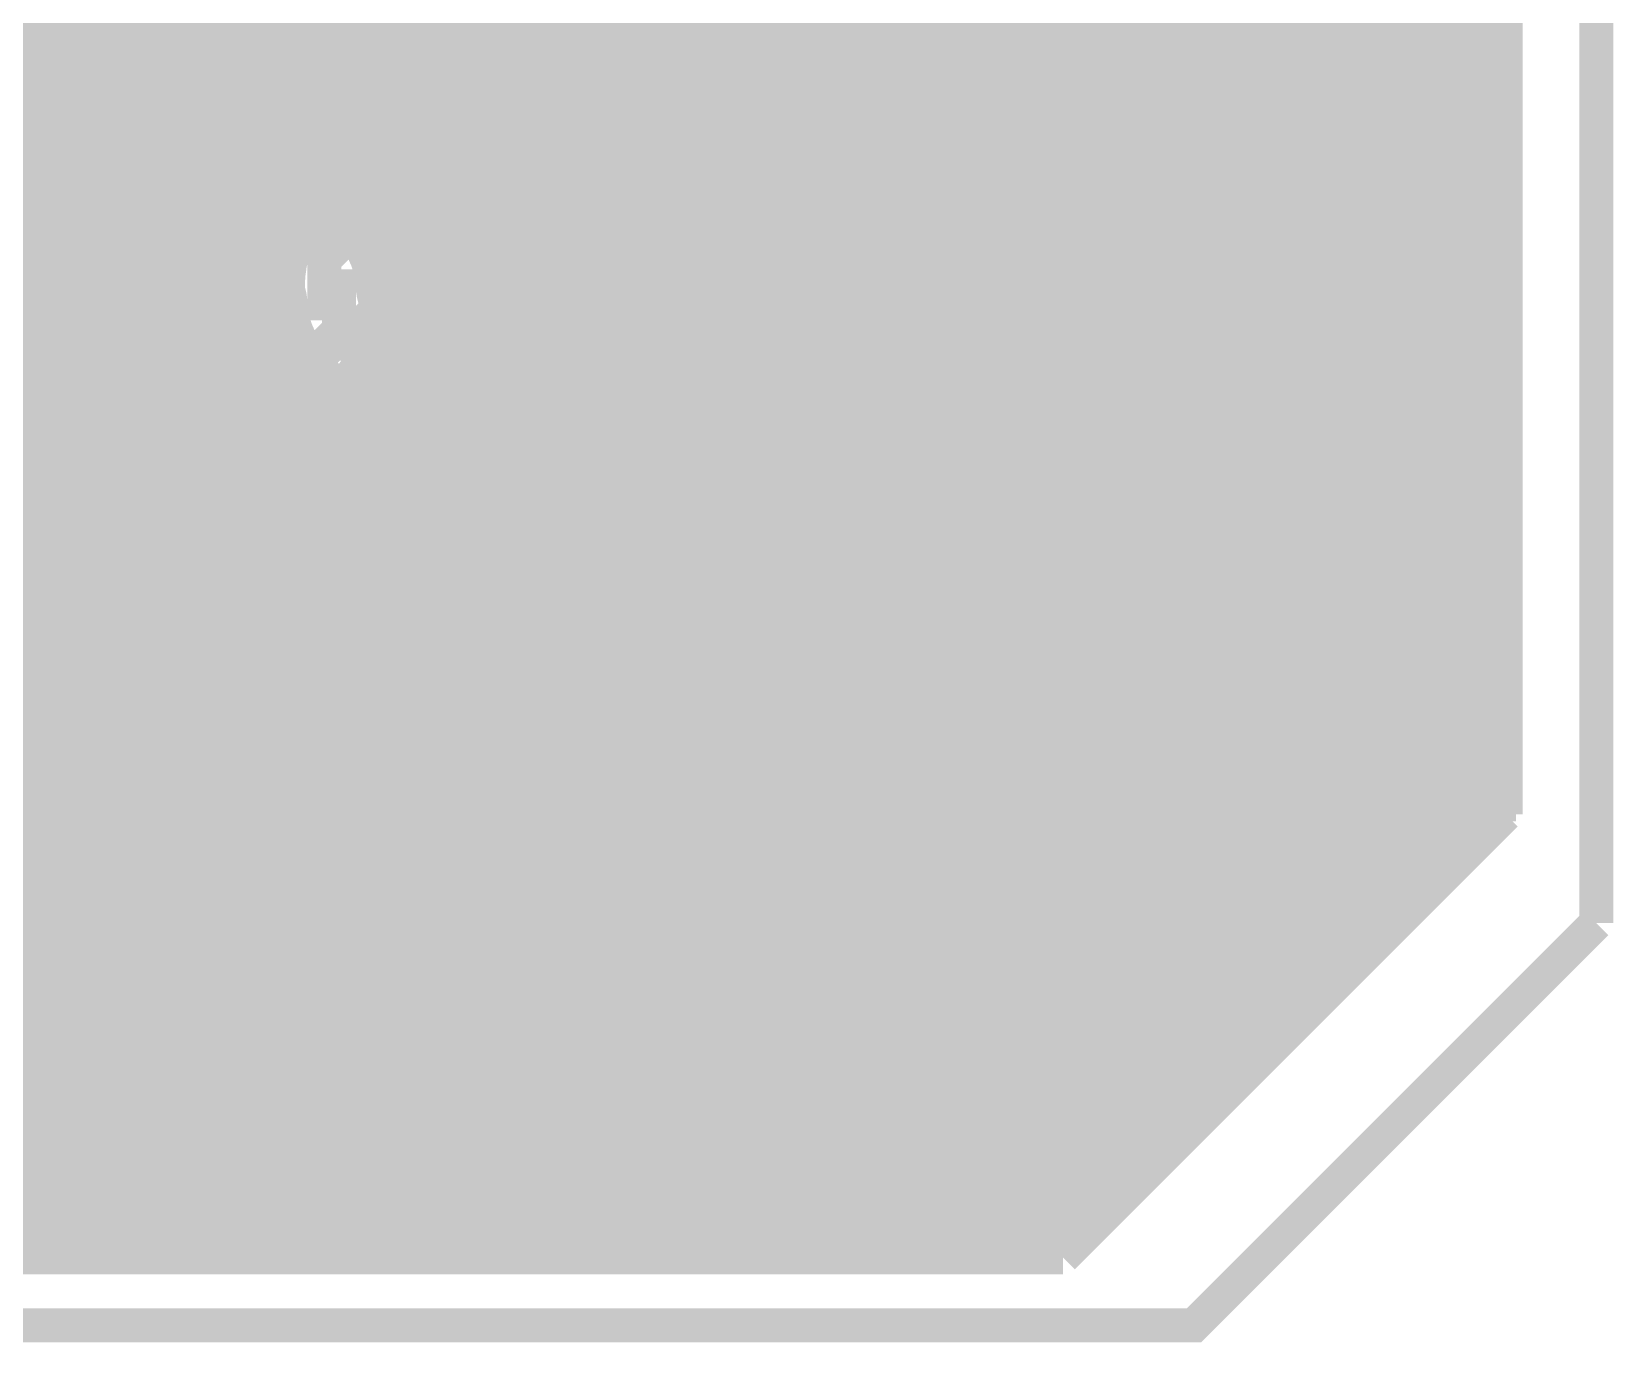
# Model space of a CAD drawing. Extents: x -5 to 157, y -120 to 103.
# Drawn here: x 33.33 to 45.13, y -119.13 to -109.35 of the extents above; entities that cross this region are included whole.
import ezdxf

# ---------------------------------------------------------------- set-up
doc = ezdxf.new("R2010")
doc.units = 0
doc.header["$MEASUREMENT"] = 0
doc.layers.get('0').update_dxf_attribs({"linetype": 'CONTINUOUS'})
for name, color, linetype in [('22-304-2_BOT', 7, 'CONTINUOUS'), ('22-304-2_DRD', 7, 'CONTINUOUS'), ('22-304-2_DRL', 2, 'CONTINUOUS'), ('22-304-2_IN1', 4, 'CONTINUOUS'), ('22-304-2_IN2', 3, 'CONTINUOUS'), ('22-304-2_SMB', 5, 'CONTINUOUS'), ('22-304-2_SMT', 10, 'CONTINUOUS'), ('22-304-2_SPB', 14, 'CONTINUOUS'), ('22-304-2_SSB', 12, 'CONTINUOUS'), ('22-304-2_TOP', 13, 'CONTINUOUS'), ('THRUHOLE_TAP', 7, 'CONTINUOUS')]:
    doc.layers.add(name, color=color, linetype=linetype)

# ---------------------------------------------------------------- blocks, each defined once
blk = doc.blocks.new('ROUND_2')
at = {"const_width": 0.50038}
blk.add_lwpolyline([(-0.25019, 0, 1), (0.25019, 0, 1)], format="xyb", close=True, dxfattribs=at)
blk = doc.blocks.new('ROUND_39')
at = {"const_width": 0.40005}
blk.add_lwpolyline([(-0.200024, 0, 1), (0.200024, 0, 1)], format="xyb", close=True, dxfattribs=at)
blk = doc.blocks.new('RECTANGLE_57')
blk.add_solid([(0.14986, 0.59944), (0.14986, -0.59944), (-0.14986, 0.59944), (-0.14986, -0.59944)])
blk = doc.blocks.new('RECTANGLE_58')
blk.add_solid([(1.35001, 1.49987), (1.35001, -1.49987), (-1.35001, 1.49987), (-1.35001, -1.49987)])
blk = doc.blocks.new('ROUND_88')
at = {"const_width": 0.10033}
blk.add_lwpolyline([(-0.050164, 0, 1), (0.050164, 0, 1)], format="xyb", close=True, dxfattribs=at)
blk = doc.blocks.new('ROUND_42')
at = {"const_width": 0.40005}
blk.add_lwpolyline([(-0.200024, 0, 1), (0.200024, 0, 1)], format="xyb", close=True, dxfattribs=at)
blk = doc.blocks.new('ROUND_21')
at = {"const_width": 0.7493}
blk.add_lwpolyline([(-0.37465, 0, 1), (0.37465, 0, 1)], format="xyb", close=True, dxfattribs=at)
blk = doc.blocks.new('ROUND_80')
at = {"const_width": 0.10033}
blk.add_lwpolyline([(-0.050164, 0, 1), (0.050164, 0, 1)], format="xyb", close=True, dxfattribs=at)

msp = doc.modelspace()

# ---------------------------------------------------------------- linework, layer by layer
at = {"layer": '22-304-2_BOT'}
for points, const_width in [([(20.32, -36.068), (20.32, -84.455), (19.304, -85.471), (19.304, -106.68), (20.828, -108.204), (25.654, -108.204), (28.956, -111.506), (28.956, -113.284), (30.48, -114.808), (37.338, -114.808), (40.14978, -111.9886), (40.14978, -111.379), (40.14978, -110.04042)], 0.635), ([(39.5986, -71.1835), (39.5986, -76.0476), (39.5986, -76.1746), (40.513, -77.089), (40.513, -105.156), (38.1508, -107.5182), (38.1508, -110.04042)], 0.254), ([(26.2636, -76.0476), (27.94, -77.724), (36.449, -77.724), (38.989, -80.264), (38.989, -104.394), (36.64966, -106.73334), (36.64966, -110.04042)], 0.254), ([(37.15004, -110.04042), (37.15004, -106.99496), (39.497, -104.648), (39.497, -80.01), (36.703, -77.216), (31.75, -77.216), (30.7086, -76.1746), (30.7086, -76.0476)], 0.254), ([(35.1536, -76.0476), (36.2966, -76.0476), (40.005, -79.756), (40.005, -104.902), (37.65042, -107.25658), (37.65042, -110.04042)], 0.254), ([(41.1734, -80.54086), (41.1734, -109.8931)], 0.254), ([(41.402, -80.76184), (41.402, -109.8931)], 0.254), ([(41.6306, -80.8736), (41.6306, -109.8931)], 0.254), ([(42.0878, -80.899), (42.0878, -109.8931)], 0.254), ([(41.8592, -80.91678), (41.8592, -109.8931)], 0.254), ([(42.3164, -81.5594), (42.3164, -109.8931)], 0.254), ([(42.545, -81.9277), (42.545, -109.8931)], 0.254), ([(43.815, -81.9277), (43.815, -109.8931)], 0.254), ([(43.688, -82.03184), (43.688, -109.8931)], 0.254), ([(42.7736, -82.09026), (42.7736, -109.8931)], 0.254), ([(43.0022, -82.169), (43.0022, -109.8931)], 0.254), ([(43.2308, -82.18678), (43.2308, -109.8931)], 0.254), ([(43.4594, -82.1436), (43.4594, -109.8931)], 0.254), ([(40.9448, -105.62082), (40.9448, -109.8169)], 0.254), ([(34.1503, -110.04042), (34.1503, -109.2073), (33.909, -108.966), (27.813, -108.966), (26.035, -107.188), (23.368, -107.188), (22.5298, -106.3498)], 0.254), ([(26.035, -106.3498), (26.035, -106.426), (28.067, -108.458), (34.163, -108.458), (34.65068, -108.94568), (34.65068, -110.04042)], 0.254), ([(29.8958, -106.3498), (31.496, -107.95), (34.417, -107.95), (35.14852, -108.68152), (35.14852, -110.04042)], 0.254), ([(35.6489, -110.04042), (35.6489, -108.4199), (33.655, -106.426), (33.655, -106.3498)], 0.254), ([(38.8874, -107.67822), (38.8874, -112.08512)], 0.254), ([(39.116, -108.585), (39.14902, -108.61802), (39.14902, -110.04042)], 0.254), ([(39.14902, -110.04042), (39.14902, -108.61802), (39.116, -108.585)], 0.254), ([(38.80866, -108.93298), (38.80866, -111.14786)], 0.254), ([(38.99154, -108.93298), (38.99154, -111.14786)], 0.254), ([(40.80764, -108.93298), (40.80764, -109.54258)], 0.254), ([(38.99154, -109.347), (38.80866, -109.347)], 0.254), ([(43.815, -109.347), (40.80764, -109.347)], 0.254), ([(33.49244, -109.601), (28.21686, -109.601)], 0.254), ([(33.401, -109.601), (33.401, -109.8931)], 0.254), ([(33.49244, -109.601), (33.49244, -109.8931)], 0.254), ([(38.99154, -109.5756), (38.80866, -109.5756)], 0.254), ([(43.815, -109.5756), (40.8305, -109.5756)], 0.254), ([(33.49244, -109.8042), (28.42006, -109.8042)], 0.254), ([(33.49244, -109.8931), (29.86278, -109.8931)], 0.254), ([(38.99154, -109.8042), (38.80866, -109.8042)], 0.254), ([(40.14978, -111.379), (40.14978, -110.04042)], 0.635), ([(43.815, -109.8042), (40.93972, -109.8042)], 0.254), ([(43.815, -109.8931), (40.96258, -109.8931)], 0.254), ([(38.99154, -110.0328), (38.80866, -110.0328)], 0.254), ([(34.9885, -111.379), (33.64992, -111.379), (33.64992, -110.04042)], 0.254), ([(36.14928, -110.04042), (36.14928, -111.252)], 0.254), ([(38.64864, -110.04042), (38.64864, -111.252)], 0.254), ([(38.64864, -111.252), (38.64864, -110.04042)], 0.254), ([(39.6494, -110.04042), (39.6494, -111.379), (40.14978, -111.379)], 0.254), ([(38.99154, -110.2614), (38.80866, -110.2614)], 0.254), ([(38.99154, -110.49), (38.80866, -110.49)], 0.254), ([(38.99154, -110.7186), (38.80866, -110.7186)], 0.254), ([(38.99154, -110.9472), (38.80866, -110.9472)], 0.254), ([(33.99282, -111.14786), (33.57626, -111.14786)], 0.254), ([(33.57626, -111.14786), (33.57626, -113.90884)], 0.254), ([(35.24504, -111.1758), (33.57626, -111.1758)], 0.254), ([(33.6296, -111.14786), (33.6296, -113.9825)], 0.254), ([(33.8582, -111.14786), (33.8582, -113.9825)], 0.254), ([(34.49066, -111.14786), (33.99282, -111.14786)], 0.254), ([(34.0868, -111.14786), (34.0868, -113.9825)], 0.254), ([(34.3154, -111.14786), (34.3154, -113.9825)], 0.254), ([(34.80816, -111.14786), (34.49066, -111.14786)], 0.254), ([(34.80816, -111.14786), (34.49066, -111.14786)], 0.254), ([(34.544, -111.14786), (34.544, -113.9825)], 0.254), ([(34.7726, -111.14786), (34.7726, -113.9825)], 0.254), ([(34.99104, -111.14786), (34.80816, -111.14786)], 0.254), ([(34.99104, -111.14786), (34.80816, -111.14786)], 0.254), ([(35.24758, -111.14786), (34.99104, -111.14786)], 0.254), ([(35.24758, -111.14786), (34.99104, -111.14786)], 0.254), ([(35.0012, -111.14786), (35.0012, -113.9825)], 0.254), ([(35.2298, -111.14786), (35.2298, -113.9825)], 0.254), ([(37.30752, -111.14786), (37.05098, -111.14786)], 0.254), ([(37.30752, -111.14786), (37.05098, -111.14786)], 0.254), ([(39.0144, -111.1758), (37.05352, -111.1758)], 0.254), ([(37.0586, -111.14786), (37.0586, -113.919)], 0.254), ([(37.2872, -111.14786), (37.2872, -113.6904)], 0.254), ([(37.49294, -111.14786), (37.30752, -111.14786)], 0.254), ([(37.49294, -111.14786), (37.30752, -111.14786)], 0.254), ([(37.8079, -111.14786), (37.49294, -111.14786)], 0.254), ([(37.8079, -111.14786), (37.49294, -111.14786)], 0.254), ([(37.5158, -111.14786), (37.5158, -113.45926)], 0.254), ([(37.7444, -111.14786), (37.7444, -113.23066)], 0.254), ([(38.30828, -111.14786), (37.8079, -111.14786)], 0.254), ([(38.30828, -111.14786), (37.8079, -111.14786)], 0.254), ([(37.973, -111.14786), (37.973, -113.00206)], 0.254), ([(38.2016, -111.14786), (38.2016, -112.77346)], 0.254), ([(38.80866, -111.14786), (38.30828, -111.14786)], 0.254), ([(38.4302, -111.14786), (38.4302, -112.54232)], 0.254), ([(38.6588, -111.14786), (38.6588, -112.31372)], 0.254), ([(39.0144, -111.14786), (39.0144, -111.379)], 0.254), ([(35.2552, -111.4044), (33.57626, -111.4044)], 0.254), ([(39.0144, -111.4044), (37.04336, -111.4044)], 0.254), ([(35.32632, -111.633), (33.57626, -111.633)], 0.254), ([(39.06774, -111.633), (36.97224, -111.633)], 0.254), ([(39.17188, -111.7981), (36.9951, -113.9825)], 0.254), ([(39.116, -111.7219), (39.116, -111.85652)], 0.254), ([(35.47618, -111.8616), (33.57626, -111.8616)], 0.254), ([(35.4584, -111.84128), (35.4584, -113.9825)], 0.254), ([(39.11092, -111.8616), (36.82238, -111.8616)], 0.254), ([(36.83, -111.85144), (36.83, -113.9825)], 0.254), ([(35.687, -112.03178), (35.687, -113.9825)], 0.254), ([(36.6014, -112.0394), (36.6014, -113.9825)], 0.254), ([(35.8013, -112.0902), (33.57626, -112.0902)], 0.254), ([(35.9156, -112.1283), (35.9156, -113.9825)], 0.254), ([(36.1442, -112.15878), (36.1442, -113.9825)], 0.254), ([(36.3728, -112.13084), (36.3728, -113.9825)], 0.254), ([(38.88232, -112.0902), (36.49726, -112.0902)], 0.254), ([(38.65372, -112.3188), (33.57626, -112.3188)], 0.254), ([(38.42512, -112.5474), (33.57626, -112.5474)], 0.254), ([(38.19906, -112.776), (33.57626, -112.776)], 0.254), ([(37.97046, -113.0046), (33.57626, -113.0046)], 0.254), ([(37.74186, -113.2332), (33.57626, -113.2332)], 0.254), ([(37.51326, -113.4618), (33.57626, -113.4618)], 0.254), ([(37.2872, -113.6904), (33.57626, -113.6904)], 0.254), ([(33.57626, -113.90884), (30.7467, -113.90884)], 0.254), ([(37.0586, -113.919), (30.75686, -113.919)], 0.254), ([(33.401, -113.90884), (33.401, -113.9825)], 0.254), ([(36.9951, -113.9825), (30.82036, -113.9825)], 0.254)]:
    msp.add_lwpolyline(points, dxfattribs=dict(at, const_width=const_width))
at = {"layer": '22-304-2_BOT', "const_width": 0.254}
for points in [[(40.96258, -109.8931, 0.1176657), (40.80847, -109.54195)], [(40.96258, -109.8931, 0.1176657), (40.80847, -109.54195)], [(35.24758, -111.14786, 0.0287538), (35.24159, -111.252)], [(37.05606, -111.252, 0.028754), (37.05007, -111.14796)], [(35.2425, -111.252, 0.4142136), (36.14928, -112.15878)], [(36.14928, -112.15878, 0.4142136), (37.05606, -111.252)], [(39.0144, -111.379, 0.1820552), (39.17214, -111.79787)], [(39.0144, -111.379, 0.1820552), (39.17214, -111.79787)]]:
    msp.add_lwpolyline(points, format="xyb", dxfattribs=at)
at = {"layer": '22-304-2_DRD', "const_width": 0.254}
for points in [[(44.99864, -115.99926), (44.99864, 25.99944)], [(18.00098, -25.99944), (18.00098, -115.99926), (21.00072, -118.999), (41.9989, -118.999), (44.99864, -115.99926)], [(35.89528, -110.617), (35.51428, -110.998)], [(36.40328, -110.617), (35.89528, -110.617)], [(36.78428, -110.998), (36.40328, -110.617)], [(38.39464, -110.617), (38.01364, -110.998)], [(38.39464, -110.617), (38.01364, -110.998)], [(38.90264, -110.617), (38.39464, -110.617)], [(38.90264, -110.617), (38.39464, -110.617)], [(39.28364, -110.998), (38.90264, -110.617)], [(39.28364, -110.998), (38.90264, -110.617)], [(34.7345, -110.744), (34.3535, -111.125)], [(35.2425, -110.744), (34.7345, -110.744)], [(35.6235, -111.125), (35.2425, -110.744)], [(35.89528, -110.871), (35.89528, -110.998)], [(36.02228, -110.871), (35.89528, -110.871)], [(36.02228, -110.998), (36.02228, -110.871)], [(36.27628, -110.871), (36.27628, -110.998)], [(36.40328, -110.871), (36.27628, -110.871)], [(36.40328, -110.998), (36.40328, -110.871)], [(38.39464, -110.871), (38.39464, -110.998)], [(38.52164, -110.871), (38.39464, -110.871)], [(38.39464, -110.871), (38.39464, -110.998)], [(38.52164, -110.871), (38.39464, -110.871)], [(38.52164, -110.998), (38.52164, -110.871)], [(38.52164, -110.998), (38.52164, -110.871)], [(38.77564, -110.871), (38.77564, -110.998)], [(38.90264, -110.871), (38.77564, -110.871)], [(38.77564, -110.871), (38.77564, -110.998)], [(38.90264, -110.871), (38.77564, -110.871)], [(38.90264, -110.998), (38.90264, -110.871)], [(38.90264, -110.998), (38.90264, -110.871)], [(34.7345, -110.998), (34.7345, -111.125)], [(34.8615, -110.998), (34.7345, -110.998)], [(34.8615, -111.125), (34.8615, -110.998)], [(35.1155, -110.998), (35.1155, -111.125)], [(35.2425, -110.998), (35.1155, -110.998)], [(35.2425, -111.125), (35.2425, -110.998)], [(35.51428, -110.998), (35.51428, -111.506)], [(35.89528, -110.998), (36.02228, -110.998)], [(36.27628, -110.998), (36.40328, -110.998)], [(36.78428, -111.506), (36.78428, -110.998)], [(38.01364, -110.998), (38.01364, -111.506)], [(38.01364, -110.998), (38.01364, -111.506)], [(38.39464, -110.998), (38.52164, -110.998)], [(38.39464, -110.998), (38.52164, -110.998)], [(38.77564, -110.998), (38.90264, -110.998)], [(38.77564, -110.998), (38.90264, -110.998)], [(39.28364, -111.506), (39.28364, -110.998)], [(39.28364, -111.506), (39.28364, -110.998)], [(34.3535, -111.125), (34.3535, -111.633)], [(34.7345, -111.125), (34.8615, -111.125)], [(35.1155, -111.125), (35.2425, -111.125)], [(35.6235, -111.633), (35.6235, -111.125)], [(36.02228, -111.633), (35.76828, -111.379)], [(36.53028, -111.379), (36.27628, -111.633)], [(38.52164, -111.633), (38.26764, -111.379)], [(38.52164, -111.633), (38.26764, -111.379)], [(39.02964, -111.379), (38.77564, -111.633)], [(39.02964, -111.379), (38.77564, -111.633)], [(34.8615, -111.76), (34.6075, -111.506)], [(35.3695, -111.506), (35.1155, -111.76)], [(35.51428, -111.506), (35.89528, -111.887)], [(36.40328, -111.887), (36.78428, -111.506)], [(38.01364, -111.506), (38.39464, -111.887)], [(38.01364, -111.506), (38.39464, -111.887)], [(38.90264, -111.887), (39.28364, -111.506)], [(38.90264, -111.887), (39.28364, -111.506)], [(34.3535, -111.633), (34.7345, -112.014)], [(35.2425, -112.014), (35.6235, -111.633)], [(36.27628, -111.633), (36.02228, -111.633)], [(38.77564, -111.633), (38.52164, -111.633)], [(38.77564, -111.633), (38.52164, -111.633)], [(35.1155, -111.76), (34.8615, -111.76)], [(35.89528, -111.887), (36.40328, -111.887)], [(38.39464, -111.887), (38.90264, -111.887)], [(38.39464, -111.887), (38.90264, -111.887)], [(34.7345, -112.014), (35.2425, -112.014)]]:
    msp.add_lwpolyline(points, dxfattribs=at)
at = {"layer": '22-304-2_DRL', "const_width": 0.254}
for points in [[(44.99864, -115.99926), (44.99864, 25.99944)], [(18.00098, -25.99944), (18.00098, -115.99926), (21.00072, -118.999), (41.9989, -118.999), (44.99864, -115.99926)]]:
    msp.add_lwpolyline(points, dxfattribs=at)
at = {"layer": '22-304-2_IN1', "const_width": 0.254}
for points in [[(44.2722, -7.26186), (44.2722, -115.2398)], [(44.323, -7.22884), (44.323, -115.189)], [(40.6146, -15.45336), (40.6146, -118.364)], [(40.8432, -15.4051), (40.8432, -118.364)], [(40.386, -15.48638), (40.386, -118.364)], [(40.1574, -65.22212), (40.1574, -118.364)], [(41.0718, -80.35798), (41.0718, -118.364)], [(41.3004, -80.6831), (41.3004, -118.2116)], [(41.529, -80.83296), (41.529, -117.983)], [(41.7576, -80.90408), (41.7576, -117.7544)], [(42.2148, -80.86344), (42.2148, -117.2972)], [(41.9862, -80.91424), (41.9862, -117.5258)], [(44.0436, -81.5594), (44.0436, -115.4684)], [(42.4434, -81.81086), (42.4434, -117.0686)], [(38.1, -81.9277), (38.1, -110.5281)], [(43.815, -81.9277), (43.815, -115.697)], [(42.672, -82.03184), (42.672, -116.84)], [(37.6428, -82.169), (37.6428, -118.364)], [(37.8714, -82.09026), (37.8714, -110.78464)], [(42.9006, -82.1436), (42.9006, -116.6114)], [(43.1292, -82.18678), (43.1292, -116.3828)], [(43.3578, -82.169), (43.3578, -116.1542)], [(43.5864, -82.09026), (43.5864, -115.9256)], [(34.671, -82.85988), (34.671, -110.5281)], [(34.8996, -83.2993), (34.8996, -110.47476)], [(35.1282, -83.47456), (35.1282, -110.48238)], [(35.3568, -83.56092), (35.3568, -110.54842)], [(35.5854, -83.58378), (35.5854, -110.69574)], [(37.4142, -100.36048), (37.4142, -118.364)], [(35.814, -100.50526), (35.814, -111.00054)], [(37.1856, -100.6856), (37.1856, -118.364)], [(36.0426, -100.74656), (36.0426, -118.364)], [(36.957, -100.83546), (36.957, -118.364)], [(36.2712, -100.86594), (36.2712, -118.364)], [(36.4998, -100.91674), (36.4998, -118.364)], [(36.7284, -100.90658), (36.7284, -118.364)], [(34.4424, -103.83012), (34.4424, -110.65256)], [(34.2138, -104.09174), (34.2138, -110.90656)], [(33.2994, -104.21366), (33.2994, -118.364)], [(33.9852, -104.22382), (33.9852, -118.364)], [(33.528, -104.27716), (33.528, -118.364)], [(33.7566, -104.2797), (33.7566, -118.364)], [(38.3286, -109.03712), (38.3286, -110.40364)], [(39.9288, -108.98886), (39.9288, -118.364)], [(38.5572, -109.29874), (38.5572, -110.34776)], [(39.7002, -109.27842), (39.7002, -118.364)], [(38.8366, -109.4486), (18.669, -109.4486)], [(38.7858, -109.43082), (38.7858, -110.35538)], [(44.323, -109.4486), (39.3954, -109.4486)], [(39.4716, -109.42066), (39.4716, -110.86592)], [(39.0144, -109.4867), (39.0144, -110.42142)], [(39.243, -109.48416), (39.243, -110.56366)], [(44.323, -109.6772), (18.669, -109.6772)], [(44.323, -109.9058), (18.669, -109.9058)], [(44.323, -110.1344), (18.669, -110.1344)], [(38.46576, -110.363), (18.669, -110.363)], [(44.323, -110.363), (38.83152, -110.363)], [(34.53638, -110.5916), (23.82774, -110.5916)], [(38.02634, -110.5916), (35.44062, -110.5916)], [(44.323, -110.5916), (39.27094, -110.5916)], [(34.27222, -110.8202), (24.48052, -110.8202)], [(37.85108, -110.8202), (35.70224, -110.8202)], [(44.323, -110.8202), (39.4462, -110.8202)], [(34.14268, -111.0488), (24.89454, -111.0488)], [(37.76472, -111.0488), (35.83432, -111.0488)], [(44.323, -111.0488), (39.53256, -111.0488)], [(34.0868, -111.2774), (25.2095, -111.2774)], [(37.74186, -111.2774), (35.8902, -111.2774)], [(44.323, -111.2774), (39.55542, -111.2774)], [(34.08934, -111.506), (25.46604, -111.506)], [(37.77742, -111.506), (35.88766, -111.506)], [(44.323, -111.506), (39.51986, -111.506)], [(39.4716, -111.63554), (39.4716, -118.364)], [(34.15284, -111.7346), (25.67686, -111.7346)], [(35.814, -111.75492), (35.814, -118.364)], [(37.88156, -111.7346), (35.82416, -111.7346)], [(37.8714, -111.71936), (37.8714, -118.364)], [(44.323, -111.7346), (39.41826, -111.7346)], [(34.2138, -111.85144), (34.2138, -118.364)], [(34.29254, -111.9632), (25.85466, -111.9632)], [(38.08476, -111.9632), (35.68192, -111.9632)], [(38.1, -111.97336), (38.1, -118.364)], [(44.323, -111.9632), (39.21252, -111.9632)], [(39.243, -111.9378), (39.243, -118.364)], [(34.4424, -112.1029), (34.4424, -118.364)], [(35.5854, -112.06226), (35.5854, -118.364)], [(38.3286, -112.10036), (38.3286, -118.364)], [(38.5572, -112.1537), (38.5572, -118.364)], [(38.7858, -112.14862), (38.7858, -118.364)], [(39.0144, -112.08258), (39.0144, -118.364)], [(34.58464, -112.1918), (26.00452, -112.1918)], [(34.671, -112.2299), (34.671, -118.364)], [(35.1282, -112.27562), (35.1282, -118.364)], [(35.3568, -112.20704), (35.3568, -118.364)], [(44.323, -112.1918), (35.39236, -112.1918)], [(34.8996, -112.2807), (34.8996, -118.364)], [(44.323, -112.4204), (26.13152, -112.4204)], [(44.323, -112.649), (26.23566, -112.649)], [(44.323, -112.8776), (26.32202, -112.8776)], [(44.323, -113.1062), (26.3906, -113.1062)], [(44.323, -113.3348), (26.44394, -113.3348)], [(44.323, -113.5634), (26.4795, -113.5634)], [(44.323, -113.792), (26.49982, -113.792)], [(44.323, -114.0206), (26.50744, -114.0206)], [(44.323, -114.2492), (26.49728, -114.2492)], [(44.323, -114.4778), (26.47442, -114.4778)], [(44.323, -114.7064), (26.43632, -114.7064)], [(44.323, -114.935), (26.38044, -114.935)], [(44.323, -115.1636), (26.30932, -115.1636)], [(44.323, -115.189), (41.148, -118.364)], [(44.1198, -115.3922), (26.21788, -115.3922)], [(43.8912, -115.6208), (26.1112, -115.6208)], [(43.6626, -115.8494), (25.97912, -115.8494)], [(43.434, -116.078), (25.82672, -116.078)], [(43.2054, -116.3066), (25.6413, -116.3066)], [(42.9768, -116.5352), (25.42286, -116.5352)], [(42.7482, -116.7638), (25.1587, -116.7638)], [(42.5196, -116.9924), (24.83104, -116.9924)], [(42.291, -117.221), (24.38908, -117.221)], [(42.0624, -117.4496), (23.63724, -117.4496)], [(41.8338, -117.6782), (20.6502, -117.6782)], [(41.6052, -117.9068), (20.8788, -117.9068)], [(41.3766, -118.1354), (21.1074, -118.1354)], [(41.148, -118.364), (21.336, -118.364)]]:
    msp.add_lwpolyline(points, dxfattribs=at)
for points in [[(38.20922, -108.585, 0.4142136), (39.116, -109.49178)], [(38.20922, -108.585, 0.4142136), (39.116, -109.49178)], [(39.116, -109.49178, 0.4142136), (40.02278, -108.585)], [(39.116, -109.49178, 0.4142136), (40.02278, -108.585)], [(38.64864, -110.34522, 0.4142136), (37.74186, -111.252)], [(38.64864, -110.34522, 0.4142136), (37.74186, -111.252)], [(39.55796, -111.252, 0.4142136), (38.64864, -110.34268)], [(39.55796, -111.252, 0.4142136), (38.64864, -110.34268)], [(34.9885, -110.47222, 0.4142136), (34.08172, -111.379)], [(35.89528, -111.379, 0.4142136), (34.9885, -110.47222)], [(37.74186, -111.252, 0.4142136), (38.64864, -112.15878)], [(37.74186, -111.252, 0.4142136), (38.64864, -112.15878)], [(38.64864, -112.15878, 0.4142136), (39.55542, -111.252)], [(38.64864, -112.15878, 0.4142136), (39.55542, -111.252)], [(34.08172, -111.379, 0.4142136), (34.9885, -112.28578)], [(34.9885, -112.28578, 0.4142136), (35.89528, -111.379)]]:
    msp.add_lwpolyline(points, format="xyb", dxfattribs=at)
at = {"layer": '22-304-2_IN2'}
for points, const_width in [([(22.9997, -114.00028), (39.03472, -114.00028), (41.57472, -111.46028), (41.57472, -106.9848), (40.005, -105.41), (40.005, -71.755), (41.275, -70.485), (41.275, -61.595), (40.005, -60.325), (40.005, -24.13508), (39.99992, -24.13), (39.99992, -11.99896)], 1.27), ([(36.3728, -25.39238), (36.3728, -110.25124)], 0.254), ([(36.1442, -68.8467), (36.1442, -110.22584)], 0.254), ([(38.6588, -69.11848), (38.6588, -112.59058)], 0.254), ([(35.9156, -69.2658), (35.9156, -110.25124)], 0.254), ([(35.687, -69.4563), (35.687, -110.33506)], 0.254), ([(34.7726, -69.5325), (34.7726, -112.7379)], 0.254), ([(35.4584, -69.56044), (35.4584, -110.49254)], 0.254), ([(35.0012, -69.59346), (35.0012, -112.7379)], 0.254), ([(35.2298, -69.60362), (35.2298, -110.7948)], 0.254), ([(34.544, -80.52308), (34.544, -112.7379)], 0.254), ([(34.3154, -80.79486), (34.3154, -112.7379)], 0.254), ([(33.401, -81.00314), (33.401, -112.7379)], 0.254), ([(33.8582, -81.01584), (33.8582, -112.7379)], 0.254), ([(34.0868, -80.93964), (34.0868, -112.7379)], 0.254), ([(33.6296, -81.03616), (33.6296, -112.7379)], 0.254), ([(38.4302, -81.62798), (38.4302, -112.7379)], 0.254), ([(36.6014, -81.83372), (36.6014, -110.32998)], 0.254), ([(36.83, -82.08518), (36.83, -110.48492)], 0.254), ([(38.2016, -81.99374), (38.2016, -112.7379)], 0.254), ([(43.815, -82.08518), (43.815, -115.697)], 0.254), ([(37.973, -82.17154), (37.973, -112.7379)], 0.254), ([(43.688, -82.17154), (43.688, -115.824)], 0.254), ([(37.0586, -82.22234), (37.0586, -110.77702)], 0.254), ([(37.2872, -82.29092), (37.2872, -112.7379)], 0.254), ([(37.5158, -82.30362), (37.5158, -112.7379)], 0.254), ([(37.7444, -82.26806), (37.7444, -112.7379)], 0.254), ([(43.0022, -82.29092), (43.0022, -116.5098)], 0.254), ([(43.2308, -82.30362), (43.2308, -116.2812)], 0.254), ([(43.4594, -82.26806), (43.4594, -116.0526)], 0.254), ([(38.8874, -105.9942), (38.8874, -112.36198)], 0.254), ([(39.116, -106.30408), (39.116, -112.13338)], 0.254), ([(39.3446, -106.53268), (39.3446, -111.90478)], 0.254), ([(39.5732, -106.76382), (39.5732, -111.67618)], 0.254), ([(39.8018, -106.99242), (39.8018, -111.44758)], 0.254), ([(42.8371, -106.9848), (42.8371, -111.46028)], 0.254), ([(40.0304, -107.22102), (40.0304, -111.21898)], 0.254), ([(40.259, -107.45216), (40.259, -110.99038)], 0.254), ([(40.31234, -107.5055), (40.31234, -110.93704)], 0.254), ([(40.31234, -109.347), (32.86252, -109.347)], 0.254), ([(43.815, -109.347), (42.8371, -109.347)], 0.254), ([(40.31234, -109.5756), (32.86252, -109.5756)], 0.254), ([(43.815, -109.5756), (42.8371, -109.5756)], 0.254), ([(40.31234, -109.8042), (32.86252, -109.8042)], 0.254), ([(43.815, -109.8042), (42.8371, -109.8042)], 0.254), ([(40.31234, -110.0328), (32.86252, -110.0328)], 0.254), ([(43.815, -110.0328), (42.8371, -110.0328)], 0.254), ([(35.88004, -110.2614), (32.86252, -110.2614)], 0.254), ([(40.31234, -110.2614), (36.41598, -110.2614)], 0.254), ([(43.815, -110.2614), (42.8371, -110.2614)], 0.254), ([(35.46094, -110.49), (32.86252, -110.49)], 0.254), ([(40.31234, -110.49), (36.83508, -110.49)], 0.254), ([(43.815, -110.49), (42.8371, -110.49)], 0.254), ([(35.27298, -110.7186), (32.86252, -110.7186)], 0.254), ([(40.31234, -110.7186), (37.02558, -110.7186)], 0.254), ([(43.815, -110.7186), (42.8371, -110.7186)], 0.254), ([(35.16884, -110.9472), (32.86252, -110.9472)], 0.254), ([(40.30218, -110.9472), (37.12972, -110.9472)], 0.254), ([(40.31234, -110.93704), (38.51148, -112.7379)], 0.254), ([(43.815, -110.9472), (42.8371, -110.9472)], 0.254), ([(35.12566, -111.1758), (32.86252, -111.1758)], 0.254), ([(40.07358, -111.1758), (37.1729, -111.1758)], 0.254), ([(43.815, -111.1758), (42.8371, -111.1758)], 0.254), ([(35.13328, -111.4044), (32.86252, -111.4044)], 0.254), ([(39.84498, -111.4044), (37.16274, -111.4044)], 0.254), ([(43.815, -111.4044), (42.8371, -111.4044)], 0.254), ([(35.19678, -111.633), (32.86252, -111.633)], 0.254), ([(39.61638, -111.633), (37.10178, -111.633)], 0.254), ([(43.815, -111.633), (42.8244, -111.633)], 0.254), ([(35.2298, -111.70666), (35.2298, -112.7379)], 0.254), ([(37.0586, -111.72698), (37.0586, -112.7379)], 0.254), ([(35.32378, -111.8616), (32.86252, -111.8616)], 0.254), ([(39.38778, -111.8616), (36.97478, -111.8616)], 0.254), ([(43.815, -111.8616), (42.77106, -111.8616)], 0.254), ([(42.7736, -111.85144), (42.7736, -116.7384)], 0.254), ([(35.4584, -112.01146), (35.4584, -112.7379)], 0.254), ([(36.83, -112.01908), (36.83, -112.7379)], 0.254), ([(35.55746, -112.0902), (26.08072, -112.0902)], 0.254), ([(39.15918, -112.0902), (36.7411, -112.0902)], 0.254), ([(43.815, -112.0902), (42.66692, -112.0902)], 0.254), ([(35.687, -112.16894), (35.687, -112.7379)], 0.254), ([(35.9156, -112.25022), (35.9156, -112.7379)], 0.254), ([(36.1442, -112.27816), (36.1442, -112.7379)], 0.254), ([(36.3728, -112.25276), (36.3728, -112.7379)], 0.254), ([(36.6014, -112.17402), (36.6014, -112.7379)], 0.254), ([(42.545, -112.26546), (42.545, -116.967)], 0.254), ([(38.93058, -112.3188), (26.2128, -112.3188)], 0.254), ([(42.46626, -112.35182), (39.93388, -114.88674)], 0.254), ([(43.815, -112.3188), (42.49928, -112.3188)], 0.254), ([(42.3164, -112.50168), (42.3164, -117.1956)], 0.254), ([(38.70198, -112.5474), (26.32202, -112.5474)], 0.254), ([(43.815, -112.5474), (42.27068, -112.5474)], 0.254), ([(38.51148, -112.7379), (26.39822, -112.7379)], 0.254), ([(42.0878, -112.73028), (42.0878, -117.4242)], 0.254), ([(43.815, -112.776), (42.04208, -112.776)], 0.254), ([(41.8592, -112.95888), (41.8592, -117.6528)], 0.254), ([(43.815, -113.0046), (41.81348, -113.0046)], 0.254), ([(41.6306, -113.18748), (41.6306, -117.8814)], 0.254), ([(43.815, -113.2332), (41.58488, -113.2332)], 0.254), ([(41.402, -113.41608), (41.402, -118.11)], 0.254), ([(43.815, -113.4618), (41.35628, -113.4618)], 0.254), ([(43.815, -113.6904), (41.12768, -113.6904)], 0.254), ([(41.1734, -113.64468), (41.1734, -118.3386)], 0.254), ([(43.815, -113.919), (40.89908, -113.919)], 0.254), ([(40.9448, -113.87328), (40.9448, -118.491)], 0.254), ([(43.815, -114.1476), (40.67048, -114.1476)], 0.254), ([(40.7162, -114.10188), (40.7162, -118.491)], 0.254), ([(43.815, -114.3762), (40.44188, -114.3762)], 0.254), ([(40.4876, -114.33048), (40.4876, -118.491)], 0.254), ([(43.815, -114.6048), (40.21328, -114.6048)], 0.254), ([(40.259, -114.55908), (40.259, -118.491)], 0.254), ([(43.815, -114.8334), (39.98468, -114.8334)], 0.254), ([(40.0304, -114.78768), (40.0304, -118.491)], 0.254), ([(43.815, -115.062), (39.71544, -115.062)], 0.254), ([(39.8018, -115.00104), (39.8018, -118.491)], 0.254), ([(39.3446, -115.22202), (39.3446, -118.491)], 0.254), ([(39.5732, -115.14074), (39.5732, -118.491)], 0.254), ([(43.815, -115.2906), (26.38806, -115.2906)], 0.254), ([(39.03472, -115.26266), (26.39822, -115.26266)], 0.254), ([(33.401, -115.26266), (33.401, -118.491)], 0.254), ([(33.6296, -115.26266), (33.6296, -118.491)], 0.254), ([(33.8582, -115.26266), (33.8582, -118.491)], 0.254), ([(34.0868, -115.26266), (34.0868, -118.491)], 0.254), ([(34.3154, -115.26266), (34.3154, -118.491)], 0.254), ([(34.544, -115.26266), (34.544, -118.491)], 0.254), ([(34.7726, -115.26266), (34.7726, -118.491)], 0.254), ([(35.0012, -115.26266), (35.0012, -118.491)], 0.254), ([(35.2298, -115.26266), (35.2298, -118.491)], 0.254), ([(35.4584, -115.26266), (35.4584, -118.491)], 0.254), ([(35.687, -115.26266), (35.687, -118.491)], 0.254), ([(35.9156, -115.26266), (35.9156, -118.491)], 0.254), ([(36.1442, -115.26266), (36.1442, -118.491)], 0.254), ([(36.3728, -115.26266), (36.3728, -118.491)], 0.254), ([(36.6014, -115.26266), (36.6014, -118.491)], 0.254), ([(36.83, -115.26266), (36.83, -118.491)], 0.254), ([(37.0586, -115.26266), (37.0586, -118.491)], 0.254), ([(37.2872, -115.26266), (37.2872, -118.491)], 0.254), ([(37.5158, -115.26266), (37.5158, -118.491)], 0.254), ([(37.7444, -115.26266), (37.7444, -118.491)], 0.254), ([(37.973, -115.26266), (37.973, -118.491)], 0.254), ([(38.2016, -115.26266), (38.2016, -118.491)], 0.254), ([(38.4302, -115.26266), (38.4302, -118.491)], 0.254), ([(38.6588, -115.26266), (38.6588, -118.491)], 0.254), ([(38.8874, -115.26266), (38.8874, -118.491)], 0.254), ([(39.116, -115.25758), (39.116, -118.491)], 0.254), ([(43.815, -115.5192), (26.29154, -115.5192)], 0.254), ([(43.815, -115.697), (41.021, -118.491)], 0.254), ([(43.7642, -115.7478), (26.17724, -115.7478)], 0.254), ([(43.5356, -115.9764), (26.04008, -115.9764)], 0.254), ([(43.307, -116.205), (25.87752, -116.205)], 0.254), ([(43.0784, -116.4336), (25.68702, -116.4336)], 0.254), ([(42.8498, -116.6622), (25.46096, -116.6622)], 0.254), ([(42.6212, -116.8908), (25.18918, -116.8908)], 0.254), ([(42.3926, -117.1194), (24.84882, -117.1194)], 0.254), ([(42.164, -117.348), (24.39416, -117.348)], 0.254), ([(41.9354, -117.5766), (23.59914, -117.5766)], 0.254), ([(41.7068, -117.8052), (20.9042, -117.8052)], 0.254), ([(41.4782, -118.0338), (21.1328, -118.0338)], 0.254), ([(41.2496, -118.2624), (21.3614, -118.2624)], 0.254), ([(41.021, -118.491), (21.59, -118.491)], 0.254)]:
    msp.add_lwpolyline(points, dxfattribs=dict(at, const_width=const_width))
at = {"layer": '22-304-2_IN2', "const_width": 0.254}
for points in [[(36.14928, -110.22584, 0.4142136), (35.12312, -111.252)], [(37.17544, -111.252, 0.4142136), (36.14928, -110.22584)], [(35.12312, -111.252, 0.4142136), (36.14928, -112.27816)], [(36.14928, -112.27816, 0.4142136), (37.17544, -111.252)], [(42.46626, -112.35182, 0.1989124), (42.83555, -111.46028)], [(42.46626, -112.35182, 0.1989124), (42.83555, -111.46028)], [(39.03472, -115.26266, 0.1989124), (39.92736, -114.89292)], [(39.03472, -115.26266, 0.1989124), (39.92736, -114.89292)]]:
    msp.add_lwpolyline(points, format="xyb", dxfattribs=at)
at = {"layer": '22-304-2_SSB'}
for points, const_width in [([(41.45026, -110.10138), (41.45026, -108.83138), (41.66108, -109.0422)], 0.254), ([(32.66948, -113.43894), (41.13022, -113.43894), (41.13022, -110.93958), (40.62984, -110.4392), (40.24884, -110.4392), (40.24884, -110.93958), (40.05072, -110.93958), (40.05072, -110.4392), (40.24884, -110.4392), (40.24884, -110.13948), (40.24884, -109.6391), (40.05072, -109.6391), (40.05072, -110.13948), (40.05072, -110.4392), (39.74846, -110.4392), (39.74846, -110.93958), (39.55034, -110.93958), (39.55034, -110.4392), (39.74846, -110.4392), (39.74846, -110.13948), (39.74846, -109.6391), (39.55034, -109.6391), (39.55034, -110.13948), (39.55034, -110.4392), (39.25062, -110.4392), (39.25062, -110.93958), (39.04996, -110.93958), (39.04996, -110.4392), (39.25062, -110.4392), (39.25062, -110.13948), (39.25062, -109.6391), (39.04996, -109.6391), (39.04996, -110.13948), (39.04996, -110.4392), (38.75024, -110.4392), (38.75024, -110.93958), (38.54958, -110.93958), (38.54958, -110.4392), (38.75024, -110.4392), (38.75024, -110.13948), (38.75024, -109.6391), (38.54958, -109.6391), (38.54958, -110.13948), (38.54958, -110.4392), (38.24986, -110.4392), (38.24986, -110.93958), (38.0492, -110.93958), (38.0492, -110.4392), (38.24986, -110.4392), (38.24986, -110.13948), (38.24986, -109.6391), (38.0492, -109.6391), (38.0492, -110.13948), (38.0492, -110.4392), (37.74948, -110.4392), (37.54882, -110.4392), (37.54882, -110.13948), (37.74948, -110.13948), (37.74948, -110.4392), (37.74948, -110.93958), (37.54882, -110.93958), (37.54882, -110.4392), (37.2491, -110.4392), (37.2491, -110.93958), (37.04844, -110.93958), (37.04844, -110.4392), (37.2491, -110.4392), (37.2491, -110.13948), (37.2491, -109.6391), (37.04844, -109.6391), (37.04844, -110.13948), (37.04844, -110.4392), (36.74872, -110.4392), (36.74872, -110.93958), (36.5506, -110.93958), (36.5506, -110.4392), (36.74872, -110.4392), (36.74872, -110.13948), (36.74872, -109.6391), (36.5506, -109.6391), (36.5506, -110.13948), (36.5506, -110.4392), (36.25088, -110.4392), (36.25088, -110.93958), (36.05022, -110.93958), (36.05022, -110.4392), (35.7505, -110.4392), (35.7505, -110.93958), (35.54984, -110.93958), (35.54984, -110.4392), (35.7505, -110.4392), (35.7505, -110.13948), (35.7505, -109.6391), (35.54984, -109.6391), (35.54984, -110.13948), (35.54984, -110.4392), (35.25012, -110.4392), (35.04946, -110.4392), (35.04946, -110.13948), (35.25012, -110.13948), (35.25012, -110.4392), (35.25012, -110.93958), (35.04946, -110.93958), (35.04946, -110.4392), (34.74974, -110.4392), (34.74974, -110.93958), (34.54908, -110.93958), (34.54908, -110.4392), (34.74974, -110.4392), (34.74974, -110.13948), (34.74974, -109.6391), (34.54908, -109.6391), (34.54908, -110.13948), (34.54908, -110.4392), (34.24936, -110.4392), (34.24936, -110.93958), (34.0487, -110.93958), (34.0487, -110.4392), (34.24936, -110.4392), (34.24936, -110.13948), (34.24936, -109.6391), (34.0487, -109.6391), (34.0487, -110.13948), (34.0487, -110.4392), (33.74898, -110.4392), (33.55086, -110.4392), (33.55086, -110.13948), (33.74898, -110.13948), (33.74898, -110.4392), (33.74898, -110.93958), (33.55086, -110.93958), (33.55086, -110.4392), (33.16986, -110.4392)], 0.1524), ([(33.74898, -110.13948), (33.74898, -109.6391), (33.55086, -109.6391), (33.55086, -110.13948)], 0.1524), ([(35.25012, -110.13948), (35.25012, -109.6391), (35.04946, -109.6391), (35.04946, -110.13948)], 0.1524), ([(36.25088, -110.13948), (36.25088, -109.6391), (36.05022, -109.6391), (36.05022, -110.13948)], 0.1524), ([(37.74948, -110.13948), (37.74948, -109.6391), (37.54882, -109.6391), (37.54882, -110.13948)], 0.1524), ([(41.23944, -110.10138), (41.66108, -110.10138)], 0.254), ([(34.0487, -110.13948), (34.24936, -110.13948)], 0.1524), ([(34.54908, -110.13948), (34.74974, -110.13948)], 0.1524), ([(35.54984, -110.13948), (35.7505, -110.13948)], 0.1524), ([(36.05022, -110.4392), (36.25088, -110.4392), (36.25088, -110.13948), (36.05022, -110.13948), (36.05022, -110.4392)], 0.1524), ([(36.5506, -110.13948), (36.74872, -110.13948)], 0.1524), ([(37.04844, -110.13948), (37.2491, -110.13948)], 0.1524), ([(38.0492, -110.13948), (38.24986, -110.13948)], 0.1524), ([(38.54958, -110.13948), (38.75024, -110.13948)], 0.1524), ([(39.04996, -110.13948), (39.25062, -110.13948)], 0.1524), ([(39.55034, -110.13948), (39.74846, -110.13948)], 0.1524), ([(40.05072, -110.13948), (40.24884, -110.13948)], 0.1524), ([(41.13022, -112.9411), (41.3385, -112.9411), (42.4307, -112.9411), (42.4307, -110.84052), (41.529, -110.84052), (41.529, -110.73892), (41.67886, -110.58906), (41.82872, -110.4392), (42.60088, -110.4392), (42.60088, -113.43894)], 0.1524), ([(42.60088, -110.4392), (43.05046, -110.4392), (43.05046, -110.84052)], 0.1524), ([(41.3385, -111.3409), (41.3385, -110.84052), (41.33088, -110.84052), (41.33088, -110.63986), (41.13022, -110.63986), (41.13022, -110.84052)], 0.1524), ([(41.67886, -110.84052), (41.67886, -110.58906)], 0.1524), ([(41.13022, -110.93958), (41.13022, -110.84052), (41.33088, -110.84052), (41.3385, -110.84052), (41.529, -110.84052)], 0.1524), ([(43.32986, -110.84052), (43.05046, -110.84052), (43.05046, -111.0996), (43.05046, -111.67872), (43.05046, -111.94034), (43.05046, -113.19002)], 0.1524), ([(43.05046, -111.0996), (43.35018, -111.03864)], 0.1524), ([(41.13022, -111.3409), (41.3385, -111.3409), (41.529, -111.3409), (41.87952, -111.3409)], 0.1524), ([(41.529, -111.64062), (41.529, -111.3409)], 0.1524), ([(41.67886, -111.64062), (41.67886, -111.3409)], 0.1524), ([(41.87952, -111.64062), (41.3385, -111.64062), (41.13022, -111.64062)], 0.1524), ([(41.3385, -112.9411), (41.3385, -111.64062)], 0.1524), ([(43.35018, -111.74222), (43.05046, -111.67872)], 0.1524), ([(43.05046, -111.94034), (43.32986, -111.94034)], 0.1524), ([(41.33088, -113.43894), (41.33088, -113.04016), (41.67886, -113.04016), (41.67886, -112.9411)], 0.1524), ([(41.529, -113.04016), (41.529, -112.9411)], 0.1524), ([(42.60088, -113.19002), (43.05046, -113.19002)], 0.1524), ([(43.5991, -114.64036), (43.5991, -113.43894), (43.29938, -113.43894), (41.13022, -113.43894)], 0.1524), ([(43.5991, -114.64036), (30.2006, -114.64036)], 0.1524), ([(30.29966, -114.73942), (43.50004, -114.73942)], 0.1524)]:
    msp.add_lwpolyline(points, dxfattribs=dict(at, const_width=const_width))
at = {"layer": '22-304-2_SSB', "const_width": 0.1524}
for points in [[(43.42892, -110.93958, 0.4142136), (43.32986, -110.84052)], [(43.35018, -111.03864, 0.356122), (43.43146, -110.93958)], [(42.02938, -111.49076, 0.4142136), (41.87952, -111.3409)], [(41.87952, -111.64062, 0.4142136), (42.02938, -111.49076)], [(43.42892, -111.83874, 0.3546693), (43.35018, -111.74222)], [(43.42892, -111.83874, 0.3546693), (43.35018, -111.74222)], [(43.32986, -111.94034, 0.4142136), (43.43146, -111.83874)], [(43.32986, -111.94034, 0.4142136), (43.43146, -111.83874)], [(43.05046, -113.19002, 0.4142136), (43.29938, -113.43894)], [(43.50004, -114.73942, 0.4142136), (43.5991, -114.64036)]]:
    msp.add_lwpolyline(points, format="xyb", dxfattribs=at)
at = {"layer": '22-304-2_TOP', "const_width": 0.254}
for points in [[(34.3154, -80.645), (34.3154, -118.491)], [(34.544, -80.645), (34.544, -118.491)], [(34.7726, -80.645), (34.7726, -118.491)], [(35.0012, -80.645), (35.0012, -118.491)], [(35.2298, -80.645), (35.2298, -118.491)], [(35.4584, -80.645), (35.4584, -110.66272)], [(35.687, -80.645), (35.687, -110.46968)], [(35.9156, -80.645), (35.9156, -110.3757)], [(36.1442, -80.645), (36.1442, -110.34522)], [(36.3728, -80.645), (36.3728, -110.37316)], [(33.401, -80.88122), (33.401, -118.491)], [(33.8582, -80.89392), (33.8582, -118.491)], [(34.0868, -80.80756), (34.0868, -118.491)], [(33.6296, -80.91678), (33.6296, -118.491)], [(36.6014, -81.5594), (36.6014, -110.4646)], [(36.83, -81.9277), (36.83, -110.65002)], [(38.2016, -81.915), (38.2016, -118.491)], [(38.4302, -81.915), (38.4302, -118.491)], [(38.6588, -81.915), (38.6588, -118.491)], [(38.8874, -81.915), (38.8874, -118.491)], [(39.116, -81.915), (39.116, -118.491)], [(39.3446, -81.915), (39.3446, -118.491)], [(39.5732, -81.915), (39.5732, -118.491)], [(39.8018, -81.915), (39.8018, -116.2812)], [(40.0304, -81.915), (40.0304, -116.03736)], [(40.259, -81.915), (40.259, -115.90782)], [(40.4876, -81.915), (40.4876, -115.84432)], [(40.7162, -81.915), (40.7162, -115.83416)], [(40.9448, -81.915), (40.9448, -115.87988)], [(41.1734, -81.915), (41.1734, -115.98402)], [(41.402, -81.915), (41.402, -116.1796)], [(41.6306, -81.915), (41.6306, -116.65458)], [(41.8592, -81.915), (41.8592, -117.6528)], [(42.0878, -81.915), (42.0878, -117.4242)], [(42.3164, -81.915), (42.3164, -117.1956)], [(42.545, -81.9277), (42.545, -116.967)], [(43.815, -81.9277), (43.815, -115.697)], [(37.973, -82.03184), (37.973, -118.491)], [(43.688, -82.03184), (43.688, -115.824)], [(37.0586, -82.09026), (37.0586, -118.491)], [(37.2872, -82.169), (37.2872, -118.491)], [(37.5158, -82.18678), (37.5158, -118.491)], [(37.7444, -82.1436), (37.7444, -118.491)], [(42.7736, -82.09026), (42.7736, -116.7384)], [(43.0022, -82.169), (43.0022, -116.5098)], [(43.2308, -82.18678), (43.2308, -116.2812)], [(43.4594, -82.1436), (43.4594, -116.0526)], [(43.815, -109.347), (24.83358, -109.347)], [(43.815, -109.5756), (25.33142, -109.5756)], [(43.815, -109.8042), (25.72004, -109.8042)], [(43.815, -110.0328), (26.04516, -110.0328)], [(43.815, -110.2614), (26.32202, -110.2614)], [(35.65652, -110.49), (26.56078, -110.49)], [(43.815, -110.49), (36.64204, -110.49)], [(35.41522, -110.7186), (26.77414, -110.7186)], [(43.815, -110.7186), (36.88334, -110.7186)], [(35.2933, -110.9472), (26.95956, -110.9472)], [(43.815, -110.9472), (37.00272, -110.9472)], [(35.24504, -111.1758), (27.1272, -111.1758)], [(43.815, -111.1758), (37.05352, -111.1758)], [(35.2552, -111.4044), (27.27452, -111.4044)], [(43.815, -111.4044), (37.04336, -111.4044)], [(35.32632, -111.633), (27.40406, -111.633)], [(43.815, -111.633), (36.97224, -111.633)], [(35.47618, -111.8616), (27.5209, -111.8616)], [(35.4584, -111.84128), (35.4584, -118.491)], [(43.815, -111.8616), (36.82238, -111.8616)], [(36.83, -111.85144), (36.83, -118.491)], [(35.687, -112.03178), (35.687, -118.491)], [(36.6014, -112.0394), (36.6014, -118.491)], [(35.8013, -112.0902), (27.6225, -112.0902)], [(35.9156, -112.1283), (35.9156, -118.491)], [(36.1442, -112.15878), (36.1442, -118.491)], [(36.3728, -112.13084), (36.3728, -118.491)], [(43.815, -112.0902), (36.49726, -112.0902)], [(43.815, -112.3188), (27.70886, -112.3188)], [(43.815, -112.5474), (27.78506, -112.5474)], [(43.815, -112.776), (27.84856, -112.776)], [(43.815, -113.0046), (27.89936, -113.0046)], [(43.815, -113.2332), (27.94254, -113.2332)], [(43.815, -113.4618), (27.97048, -113.4618)], [(43.815, -113.6904), (27.9908, -113.6904)], [(43.815, -113.919), (28.00096, -113.919)], [(43.815, -114.1476), (27.99842, -114.1476)], [(43.815, -114.3762), (27.98572, -114.3762)], [(43.815, -114.6048), (27.96286, -114.6048)], [(43.815, -114.8334), (27.92984, -114.8334)], [(43.815, -115.062), (27.88666, -115.062)], [(43.815, -115.2906), (27.83078, -115.2906)], [(43.815, -115.5192), (27.76474, -115.5192)], [(43.815, -115.697), (41.021, -118.491)], [(43.7642, -115.7478), (27.686, -115.7478)], [(40.12184, -115.9764), (27.59456, -115.9764)], [(43.5356, -115.9764), (41.15816, -115.9764)], [(39.85768, -116.205), (27.48788, -116.205)], [(43.307, -116.205), (41.42232, -116.205)], [(39.71798, -116.4336), (27.3685, -116.4336)], [(43.0784, -116.4336), (41.56202, -116.4336)], [(39.64686, -116.6622), (27.23388, -116.6622)], [(42.8498, -116.6622), (41.6306, -116.6622)], [(39.63416, -116.8908), (27.08148, -116.8908)], [(42.6212, -116.8908), (41.64584, -116.8908)], [(41.6306, -117.02288), (41.6306, -117.8814)], [(39.67226, -117.1194), (26.90876, -117.1194)], [(42.3926, -117.1194), (41.60774, -117.1194)], [(39.76878, -117.348), (26.71572, -117.348)], [(42.164, -117.348), (41.50868, -117.348)], [(39.8018, -117.3988), (39.8018, -118.491)], [(39.95166, -117.5766), (26.49474, -117.5766)], [(41.9354, -117.5766), (41.3258, -117.5766)], [(41.402, -117.49786), (41.402, -118.11)], [(40.0304, -117.64264), (40.0304, -118.491)], [(41.1734, -117.69344), (41.1734, -118.3386)], [(40.35044, -117.8052), (26.24582, -117.8052)], [(40.259, -117.77218), (40.259, -118.491)], [(41.7068, -117.8052), (40.92956, -117.8052)], [(40.9448, -117.80012), (40.9448, -118.491)], [(40.4876, -117.83568), (40.4876, -118.491)], [(40.7162, -117.8433), (40.7162, -118.491)], [(41.4782, -118.0338), (25.95626, -118.0338)], [(41.2496, -118.2624), (25.6159, -118.2624)], [(41.021, -118.491), (25.20188, -118.491)]]:
    msp.add_lwpolyline(points, dxfattribs=at)
for points in [[(36.14928, -110.34522, 0.4142136), (35.2425, -111.252)], [(37.05606, -111.252, 0.4142136), (36.14928, -110.34522)], [(35.2425, -111.252, 0.4142136), (36.14928, -112.15878)], [(36.14928, -112.15878, 0.4142136), (37.05606, -111.252)], [(40.64, -115.83162, 0.4142136), (39.63162, -116.84)], [(41.64838, -116.84, 0.4142136), (40.64, -115.83162)], [(39.63162, -116.84, 0.4142136), (40.64, -117.84838)], [(40.64, -117.84838, 0.4142136), (41.64838, -116.84)]]:
    msp.add_lwpolyline(points, format="xyb", dxfattribs=at)

# ---------------------------------------------------------------- block references
at = {"layer": '22-304-2_BOT'}
for name, p in [('RECTANGLE_57', (33.64992, -110.04042)), ('RECTANGLE_57', (34.1503, -110.04042)), ('RECTANGLE_57', (34.65068, -110.04042)), ('RECTANGLE_57', (35.14852, -110.04042)), ('RECTANGLE_57', (35.6489, -110.04042)), ('RECTANGLE_57', (36.14928, -110.04042)), ('RECTANGLE_57', (36.64966, -110.04042)), ('RECTANGLE_57', (37.15004, -110.04042)), ('RECTANGLE_57', (37.65042, -110.04042)), ('RECTANGLE_57', (38.1508, -110.04042)), ('RECTANGLE_57', (38.64864, -110.04042)), ('RECTANGLE_57', (39.14902, -110.04042)), ('RECTANGLE_57', (39.6494, -110.04042)), ('RECTANGLE_57', (40.14978, -110.04042)), ('RECTANGLE_58', (42.08018, -111.8997)), ('ROUND_39', (36.14928, -111.252)), ('ROUND_39', (38.64864, -111.252)), ('ROUND_39', (34.9885, -111.379)), ('ROUND_2', (40.64, -116.84))]:
    msp.add_blockref(name, p, dxfattribs=at)
at = {"layer": '22-304-2_DRL'}
for p in [(36.14928, -111.252), (38.64864, -111.252), (34.9885, -111.379)]:
    msp.add_blockref('ROUND_88', p, dxfattribs=at)
at = {"layer": '22-304-2_IN1'}
for p in [(36.14928, -111.252), (38.64864, -111.252), (34.9885, -111.379)]:
    msp.add_blockref('ROUND_42', p, dxfattribs=at)
at = {"layer": '22-304-2_IN2'}
for p in [(36.14928, -111.252), (38.64864, -111.252), (34.9885, -111.379)]:
    msp.add_blockref('ROUND_42', p, dxfattribs=at)
at = {"layer": '22-304-2_SMB'}
for name, p in [('RECTANGLE_57', (33.64992, -110.04042)), ('RECTANGLE_57', (34.1503, -110.04042)), ('RECTANGLE_57', (34.65068, -110.04042)), ('RECTANGLE_57', (35.14852, -110.04042)), ('RECTANGLE_57', (35.6489, -110.04042)), ('RECTANGLE_57', (36.14928, -110.04042)), ('RECTANGLE_57', (36.64966, -110.04042)), ('RECTANGLE_57', (37.15004, -110.04042)), ('RECTANGLE_57', (37.65042, -110.04042)), ('RECTANGLE_57', (38.1508, -110.04042)), ('RECTANGLE_57', (38.64864, -110.04042)), ('RECTANGLE_57', (39.14902, -110.04042)), ('RECTANGLE_57', (39.6494, -110.04042)), ('RECTANGLE_57', (40.14978, -110.04042)), ('RECTANGLE_58', (42.08018, -111.8997)), ('ROUND_21', (40.64, -116.84))]:
    msp.add_blockref(name, p, dxfattribs=at)
at = {"layer": '22-304-2_SMT'}
msp.add_blockref('ROUND_21', (40.64, -116.84), dxfattribs=at)
at = {"layer": '22-304-2_SPB'}
for name, p in [('RECTANGLE_57', (33.64992, -110.04042)), ('RECTANGLE_57', (34.1503, -110.04042)), ('RECTANGLE_57', (34.65068, -110.04042)), ('RECTANGLE_57', (35.14852, -110.04042)), ('RECTANGLE_57', (35.6489, -110.04042)), ('RECTANGLE_57', (36.14928, -110.04042)), ('RECTANGLE_57', (36.64966, -110.04042)), ('RECTANGLE_57', (37.15004, -110.04042)), ('RECTANGLE_57', (37.65042, -110.04042)), ('RECTANGLE_57', (38.1508, -110.04042)), ('RECTANGLE_57', (38.64864, -110.04042)), ('RECTANGLE_57', (39.14902, -110.04042)), ('RECTANGLE_57', (39.6494, -110.04042)), ('RECTANGLE_57', (40.14978, -110.04042)), ('RECTANGLE_58', (42.08018, -111.8997))]:
    msp.add_blockref(name, p, dxfattribs=at)
at = {"layer": '22-304-2_TOP'}
for name, p in [('ROUND_42', (36.14928, -111.252)), ('ROUND_39', (38.64864, -111.252)), ('ROUND_39', (34.9885, -111.379)), ('ROUND_2', (40.64, -116.84))]:
    msp.add_blockref(name, p, dxfattribs=at)
at = {"layer": 'THRUHOLE_TAP'}
for p in [(36.14928, -111.252), (38.64864, -111.252), (34.9885, -111.379)]:
    msp.add_blockref('ROUND_80', p, dxfattribs=at)

doc.saveas('drawing.dxf')
